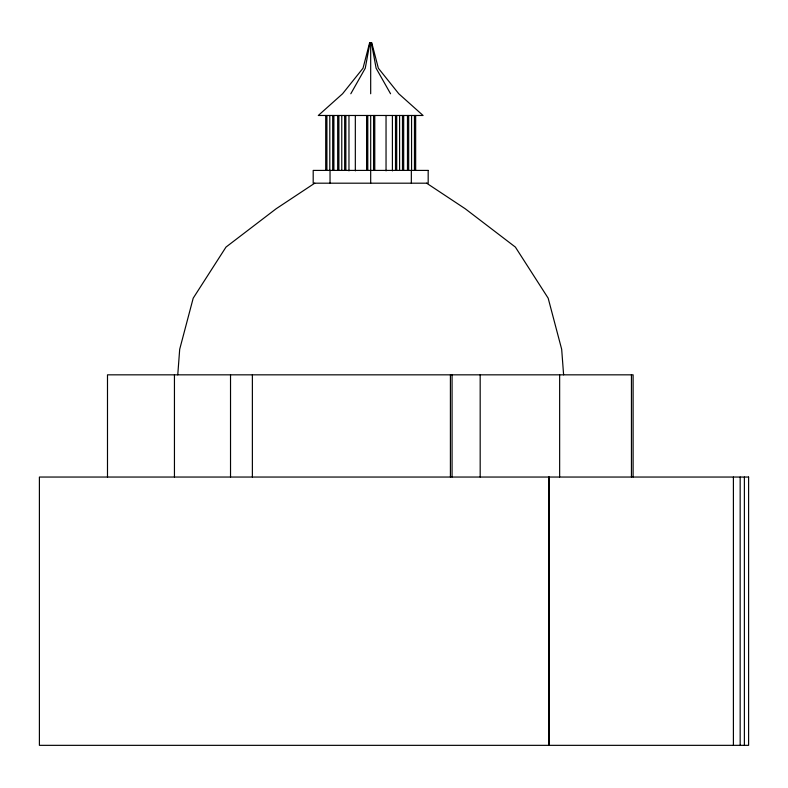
<?xml version="1.0" encoding="UTF-8"?>
<svg xmlns="http://www.w3.org/2000/svg" width="788" height="788" viewBox="0 0 788 788"><rect width="100%" height="100%" fill="white"/><g stroke="black" fill="none" stroke-linecap="round" stroke-linejoin="round"><path stroke-width="1.18" d="M177.763 374.832L179.694 349.281L193.198 298.179L225.998 247.077L276.155 208.751L314.737 183.19M369.956 42.66L365.268 68.211L350.808 93.762M426.633 183.19L465.216 208.751L515.372 247.077L548.172 298.179L561.677 349.281L563.607 374.832M390.562 93.762L376.103 68.211L371.404 42.66M744.384 477.045L744.384 745.34M740.168 477.045L740.168 745.34M733.401 477.045L733.401 745.34M633.109 477.006L633.109 374.832L107.493 374.832L107.493 477.006M631.444 374.832L631.444 477.006M559.647 374.832L559.647 477.006M549.039 477.045L549.039 745.34M548.911 477.045L548.911 745.34M480.178 374.832L480.178 477.006M452.066 374.832L452.066 477.006M450.411 374.832L450.411 477.006M415.66 115.481L415.66 170.415M414.458 115.481L414.458 170.415M411.563 115.481L411.563 170.415M411.336 170.415L411.336 183.19M408.676 115.481L408.676 170.415M407.475 115.481L407.475 170.415M403.683 115.481L403.683 170.415M402.481 115.481L402.481 170.415M399.595 115.481L399.595 170.415M396.699 115.481L396.699 170.415M395.507 115.481L395.507 170.415M392.404 115.481L392.404 170.888M386.041 115.481L386.041 170.888M374.773 115.481L374.773 170.415M373.571 115.481L373.571 170.415M370.685 42.66L370.685 93.762M370.685 115.481L370.685 183.19M367.789 115.481L367.789 170.415M366.597 115.481L366.597 170.415M355.329 115.481L355.329 170.888M348.966 115.481L348.966 170.888M345.863 115.481L345.863 170.415M344.661 115.481L344.661 170.415M341.775 115.481L341.775 170.415M338.889 115.481L338.889 170.415M337.688 115.481L337.688 170.415M333.885 115.481L333.885 170.415M332.694 115.481L332.694 170.415M330.034 170.415L330.034 183.19M329.798 115.481L329.798 170.415M326.912 115.481L326.912 170.415M325.71 115.481L325.71 170.415M252.377 374.832L252.377 477.006M230.529 374.832L230.529 477.006M174.444 374.832L174.444 477.006M369.661 42.66L363.022 68.211L342.573 93.762L318.303 115.481L423.067 115.481L398.787 93.762L378.348 68.211L371.709 42.66L369.661 42.66M428.179 170.415L313.191 170.415L313.191 183.19L428.179 183.19L428.179 170.415M748.6 477.045L39.4 477.045L39.4 745.34L748.6 745.34L748.6 477.045"/></g></svg>
